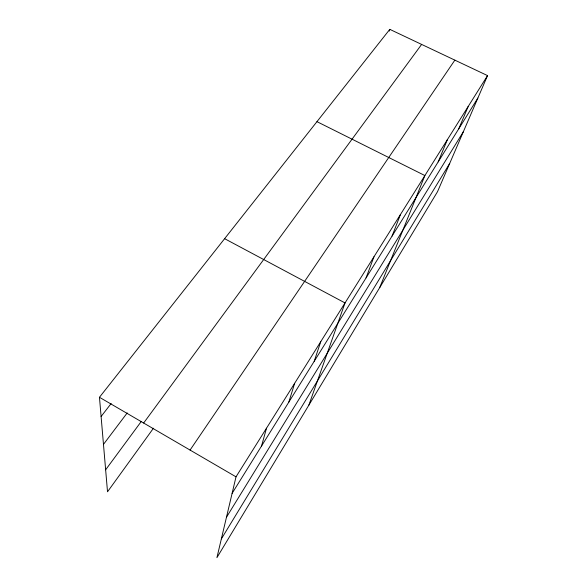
<?xml version="1.0" encoding="UTF-8"?>
<svg xmlns="http://www.w3.org/2000/svg" width="587" height="587" viewBox="0 0 587 587"><rect width="100%" height="100%" fill="white"/><g stroke="black" fill="none" stroke-linecap="round" stroke-linejoin="round"><path stroke-width="0.88" d="M487.54 75.606L236.011 476.835L216.926 557.65L437.506 191.714L487.54 75.606L389.797 29.35L99.46 397.289L107.516 491.796L153.464 428.209M261.553 445.995L266.498 428.202M389.291 31.074L389.797 29.35M288.833 402.117L294.667 383.267M314.184 361.335L320.766 341.634M308.879 405.103L345.024 302.943L224.616 238.682M366.083 277.856L373.97 256.761M392.065 236.062L400.495 214.453M379.723 287.571L424.885 175.55L316.958 121.656M438.181 161.887L447.382 139.655M458.741 128.824L468.213 106.438M221.35 538.925L449.708 163.391M226.472 517.22L463.378 131.664M232.114 493.344L477.855 98.073M190.071 450.068L454.859 60.138M143.646 423.029L421.627 44.414M105.638 469.805L141.254 421.488M103.473 444.381L127.218 412.918M101.096 416.506L111.148 403.533M99.46 397.289L236.011 476.835"/></g></svg>
